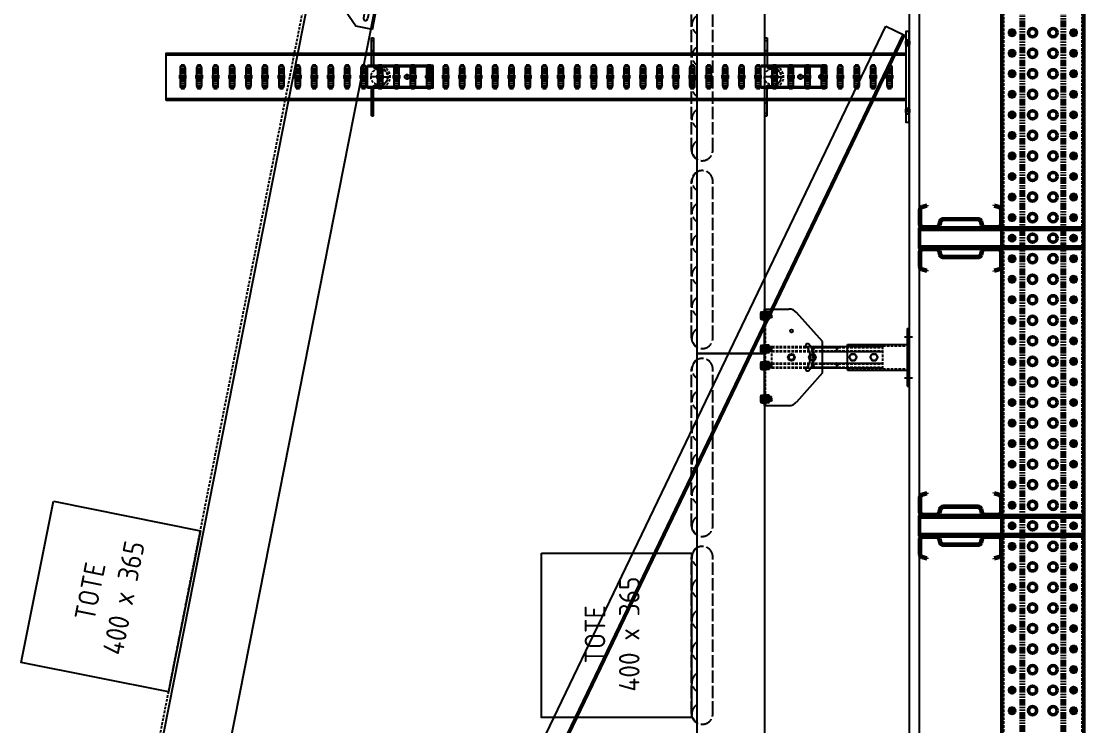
# Model space of a CAD drawing. Header units: millimetres. Extents: x -677815 to 476396, y -125373 to 39000.
# Drawn here: x 396351 to 398939, y -34592 to -32877 of the extents above; entities that cross this region are included whole.
import ezdxf

# ---------------------------------------------------------------- set-up
doc = ezdxf.new("R2010")
doc.units = ezdxf.units.MM
for name, pattern in [('Xref Rapid Pick$0$AM_ISO02W050', [7.5, 6, -1.5]), ('Xref Rapid Pick$0$AM_ISO02W050x2', [3.75, 3, -0.75]), ('Xref Rapid Pick$0$AM_ISO08W050', [18, 12, -1.5, 3, -1.5]), ('Xref Rapid Pick$0$AM_ISO08W050x2', [9, 6, -0.75, 1.5, -0.75]), ('Xref Rapid Pick$0$CENTER', [7, 4, -1, 1, -1]), ('Xref Rapid Pick$0$HIDDEN', [9.525, 6.35, -3.175]), ('Xref Rapid Pick$0$MultiDeck$0$Conveyor - Ground 940 aisles$0$HIDDEN', [9.525, 6.35, -3.175]), ('Xref Rapid Pick$0$P02582 Conveyor Elevations$0$HIDDEN', [9.525, 6.35, -3.175]), ('Xref Rapid Pick$0$PHANTOM2', [31.75, 15.875, -3.175, 3.175, -3.175, 3.175, -3.175])]:
    doc.linetypes.add(name, pattern=pattern)
for name, color, linetype, lineweight in [('AM_BOR', 4, 'Continuous', 25), ('Xref Rapid Pick$0$AM_BOR', 4, 'Continuous', 25), ('Xref Rapid Pick$0$BEAM_SIGMA', 2, 'Continuous', 50), ('Xref Rapid Pick$0$Center', 7, 'Xref Rapid Pick$0$AM_ISO08W050', 50), ('Xref Rapid Pick$0$Conv - Order Out', 5, 'Continuous', 50), ('Xref Rapid Pick$0$Conv- Order In', 1, 'Continuous', 25), ('Xref Rapid Pick$0$Conv- Product Out', 6, 'Continuous', 25), ('Xref Rapid Pick$0$Hidden', 9, 'Xref Rapid Pick$0$AM_ISO02W050', 25), ('Xref Rapid Pick$0$S Cont 2.5', 7, 'Continuous', 50), ('Xref Rapid Pick$0$S Hidden', 9, 'Xref Rapid Pick$0$AM_ISO02W050', 25)]:
    doc.layers.add(name, color=color, linetype=linetype, lineweight=lineweight)
for name, color, linetype in [('Xref Rapid Pick$0$B', 4, 'Continuous'), ('Xref Rapid Pick$0$MultiDeck$0$Conveyor - Ground 940 aisles$0$D', 7, 'Continuous'), ('Xref Rapid Pick$0$MultiDeck$0$Conveyor - Ground 940 aisles$0$H', 7, 'Xref Rapid Pick$0$MultiDeck$0$Conveyor - Ground 940 aisles$0$HIDDEN'), ('Xref Rapid Pick$0$P02582 Conveyor Elevations$0$Conv', 131, 'Continuous'), ('Xref Rapid Pick$0$Tote', 7, 'Continuous')]:
    doc.layers.add(name, color=color, linetype=linetype)
doc.styles.add('Xref Rapid Pick$0$STANDARD', font='ISOCP.SHX')

# ---------------------------------------------------------------- blocks, each defined once
blk = doc.blocks.new('*U794')
at = {"color": 8, "linetype": 'Xref Rapid Pick$0$CENTER'}
for p, q in [((7350, 27), (7350, 20.6)), ((7400, 27), (7400, 20.6)), ((7450, 27), (7450, 20.6)), ((7500, 27), (7500, 20.6)), ((7550, 27), (7550, 20.6)), ((7600, 27), (7600, 20.6)), ((7650, 27), (7650, 20.6)), ((7700, 27), (7700, 20.6)), ((7750, 27), (7750, 20.6)), ((7800, 27), (7800, 20.6)), ((7850, 27), (7850, 20.6)), ((7900, 27), (7900, 20.6)), ((7950, 27), (7950, 20.6)), ((8000, 27), (8000, 20.6)), ((8050, 27), (8050, 20.6)), ((8100, 27), (8100, 20.6)), ((8150, 27), (8150, 20.6)), ((8200, 27), (8200, 20.6)), ((8250, 27), (8250, 20.6)), ((8300, 27), (8300, 20.6)), ((8350, 27), (8350, 20.6)), ((8400, 27), (8400, 20.6)), ((8450, 27), (8450, 20.6)), ((8500, 27), (8500, 20.6)), ((8550, 27), (8550, 20.6)), ((8600, 27), (8600, 20.6)), ((8650, 27), (8650, 20.6)), ((8700, 27), (8700, 20.6)), ((8750, 27), (8750, 20.6)), ((8800, 27), (8800, 20.6)), ((8850, 27), (8850, 20.6)), ((8900, 27), (8900, 20.6)), ((8950, 27), (8950, 20.6)), ((9000, 27), (9000, 20.6)), ((7358.5, 0), (7341.5, 0)), ((7350, -8.5), (7350, 8.5)), ((7408.5, 0), (7391.5, 0)), ((7400, -8.5), (7400, 8.5)), ((7458.5, 0), (7441.5, 0)), ((7450, -8.5), (7450, 8.5)), ((7508.5, 0), (7491.5, 0)), ((7500, -8.5), (7500, 8.5)), ((7558.5, 0), (7541.5, 0)), ((7550, -8.5), (7550, 8.5)), ((7608.5, 0), (7591.5, 0)), ((7600, -8.5), (7600, 8.5)), ((7658.5, 0), (7641.5, 0)), ((7650, -8.5), (7650, 8.5)), ((7708.5, 0), (7691.5, 0)), ((7700, -8.5), (7700, 8.5)), ((7758.5, 0), (7741.5, 0)), ((7750, -8.5), (7750, 8.5)), ((7808.5, 0), (7791.5, 0)), ((7800, -8.5), (7800, 8.5)), ((7858.5, 0), (7841.5, 0)), ((7850, -8.5), (7850, 8.5)), ((7908.5, 0), (7891.5, 0)), ((7900, -8.5), (7900, 8.5)), ((7958.5, 0), (7941.5, 0)), ((7950, -8.5), (7950, 8.5)), ((8008.5, 0), (7991.5, 0)), ((8000, -8.5), (8000, 8.5)), ((8058.5, 0), (8041.5, 0)), ((8050, -8.5), (8050, 8.5)), ((8108.5, 0), (8091.5, 0)), ((8100, -8.5), (8100, 8.5)), ((8158.5, 0), (8141.5, 0)), ((8150, -8.5), (8150, 8.5)), ((8208.5, 0), (8191.5, 0)), ((8200, -8.5), (8200, 8.5)), ((8258.5, 0), (8241.5, 0)), ((8250, -8.5), (8250, 8.5)), ((8308.5, 0), (8291.5, 0)), ((8300, -8.5), (8300, 8.5)), ((8358.5, 0), (8341.5, 0)), ((8350, -8.5), (8350, 8.5)), ((8408.5, 0), (8391.5, 0)), ((8400, -8.5), (8400, 8.5)), ((8458.5, 0), (8441.5, 0)), ((8450, -8.5), (8450, 8.5)), ((8508.5, 0), (8491.5, 0)), ((8500, -8.5), (8500, 8.5)), ((8558.5, 0), (8541.5, 0)), ((8550, -8.5), (8550, 8.5)), ((8608.5, 0), (8591.5, 0)), ((8600, -8.5), (8600, 8.5)), ((8658.5, 0), (8641.5, 0)), ((8650, -8.5), (8650, 8.5)), ((8708.5, 0), (8691.5, 0)), ((8700, -8.5), (8700, 8.5)), ((8758.5, 0), (8741.5, 0)), ((8750, -8.5), (8750, 8.5)), ((8808.5, 0), (8791.5, 0)), ((8800, -8.5), (8800, 8.5)), ((8858.5, 0), (8841.5, 0)), ((8850, -8.5), (8850, 8.5)), ((8908.5, 0), (8891.5, 0)), ((8900, -8.5), (8900, 8.5)), ((8958.5, 0), (8941.5, 0)), ((8950, -8.5), (8950, 8.5)), ((9008.5, 0), (8991.5, 0)), ((9000, -8.5), (9000, 8.5)), ((7358.5, -150), (7341.5, -150)), ((7350, -158.5), (7350, -141.5)), ((7408.5, -150), (7391.5, -150)), ((7400, -158.5), (7400, -141.5)), ((7458.5, -150), (7441.5, -150)), ((7450, -158.5), (7450, -141.5)), ((7508.5, -150), (7491.5, -150)), ((7500, -158.5), (7500, -141.5)), ((7558.5, -150), (7541.5, -150)), ((7550, -158.5), (7550, -141.5)), ((7608.5, -150), (7591.5, -150)), ((7600, -158.5), (7600, -141.5)), ((7658.5, -150), (7641.5, -150)), ((7650, -158.5), (7650, -141.5)), ((7708.5, -150), (7691.5, -150)), ((7700, -158.5), (7700, -141.5)), ((7758.5, -150), (7741.5, -150)), ((7750, -158.5), (7750, -141.5)), ((7808.5, -150), (7791.5, -150)), ((7800, -158.5), (7800, -141.5)), ((7858.5, -150), (7841.5, -150)), ((7850, -158.5), (7850, -141.5)), ((7908.5, -150), (7891.5, -150)), ((7900, -158.5), (7900, -141.5)), ((7958.5, -150), (7941.5, -150)), ((7950, -158.5), (7950, -141.5)), ((8008.5, -150), (7991.5, -150)), ((8000, -158.5), (8000, -141.5)), ((8058.5, -150), (8041.5, -150)), ((8050, -158.5), (8050, -141.5)), ((8108.5, -150), (8091.5, -150)), ((8100, -158.5), (8100, -141.5)), ((8158.5, -150), (8141.5, -150)), ((8150, -158.5), (8150, -141.5)), ((8208.5, -150), (8191.5, -150)), ((8200, -158.5), (8200, -141.5)), ((8258.5, -150), (8241.5, -150)), ((8250, -158.5), (8250, -141.5)), ((8308.5, -150), (8291.5, -150)), ((8300, -158.5), (8300, -141.5)), ((8358.5, -150), (8341.5, -150)), ((8350, -158.5), (8350, -141.5)), ((8408.5, -150), (8391.5, -150)), ((8400, -158.5), (8400, -141.5)), ((8458.5, -150), (8441.5, -150)), ((8450, -158.5), (8450, -141.5)), ((8508.5, -150), (8491.5, -150)), ((8500, -158.5), (8500, -141.5)), ((8558.5, -150), (8541.5, -150)), ((8550, -158.5), (8550, -141.5)), ((8608.5, -150), (8591.5, -150)), ((8600, -158.5), (8600, -141.5)), ((8658.5, -150), (8641.5, -150)), ((8650, -158.5), (8650, -141.5)), ((8708.5, -150), (8691.5, -150)), ((8700, -158.5), (8700, -141.5)), ((8758.5, -150), (8741.5, -150)), ((8750, -158.5), (8750, -141.5)), ((8808.5, -150), (8791.5, -150)), ((8800, -158.5), (8800, -141.5)), ((8858.5, -150), (8841.5, -150)), ((8850, -158.5), (8850, -141.5)), ((8908.5, -150), (8891.5, -150)), ((8900, -158.5), (8900, -141.5)), ((8958.5, -150), (8941.5, -150)), ((8950, -158.5), (8950, -141.5)), ((9008.5, -150), (8991.5, -150)), ((9000, -158.5), (9000, -141.5)), ((7350, -170.6), (7350, -177)), ((7400, -170.6), (7400, -177)), ((7450, -170.6), (7450, -177)), ((7500, -170.6), (7500, -177)), ((7550, -170.6), (7550, -177)), ((7600, -170.6), (7600, -177)), ((7650, -170.6), (7650, -177)), ((7700, -170.6), (7700, -177)), ((7750, -170.6), (7750, -177)), ((7800, -170.6), (7800, -177)), ((7850, -170.6), (7850, -177)), ((7900, -170.6), (7900, -177)), ((7950, -170.6), (7950, -177)), ((8000, -170.6), (8000, -177)), ((8050, -170.6), (8050, -177)), ((8100, -170.6), (8100, -177)), ((8150, -170.6), (8150, -177)), ((8200, -170.6), (8200, -177)), ((8250, -170.6), (8250, -177)), ((8300, -170.6), (8300, -177)), ((8350, -170.6), (8350, -177)), ((8400, -170.6), (8400, -177)), ((8450, -170.6), (8450, -177)), ((8500, -170.6), (8500, -177)), ((8550, -170.6), (8550, -177)), ((8600, -170.6), (8600, -177)), ((8650, -170.6), (8650, -177)), ((8700, -170.6), (8700, -177)), ((8750, -170.6), (8750, -177)), ((8800, -170.6), (8800, -177)), ((8850, -170.6), (8850, -177)), ((8900, -170.6), (8900, -177)), ((8950, -170.6), (8950, -177)), ((9000, -170.6), (9000, -177))]:
    blk.add_line(p, q, dxfattribs=at)
for p, q in [((32175, 25), (-25, 25)), ((32175, -175), (-25, -175))]:
    blk.add_line(p, q)
at = {"color": 8, "linetype": 'Xref Rapid Pick$0$HIDDEN'}
for p, q in [((32175, 22.6), (-25, 22.6)), ((7343.5, 25), (7343.5, 22.6)), ((7356.5, 25), (7356.5, 22.6)), ((7393.5, 25), (7393.5, 22.6)), ((7406.5, 25), (7406.5, 22.6)), ((7443.5, 25), (7443.5, 22.6)), ((7456.5, 25), (7456.5, 22.6)), ((7493.5, 25), (7493.5, 22.6)), ((7506.5, 25), (7506.5, 22.6)), ((7543.5, 25), (7543.5, 22.6)), ((7556.5, 25), (7556.5, 22.6)), ((7593.5, 25), (7593.5, 22.6)), ((7606.5, 25), (7606.5, 22.6)), ((7643.5, 25), (7643.5, 22.6)), ((7656.5, 25), (7656.5, 22.6)), ((7693.5, 25), (7693.5, 22.6)), ((7706.5, 25), (7706.5, 22.6)), ((7743.5, 25), (7743.5, 22.6)), ((7756.5, 25), (7756.5, 22.6)), ((7793.5, 25), (7793.5, 22.6)), ((7806.5, 25), (7806.5, 22.6)), ((7843.5, 25), (7843.5, 22.6)), ((7856.5, 25), (7856.5, 22.6)), ((7893.5, 25), (7893.5, 22.6)), ((7906.5, 25), (7906.5, 22.6)), ((7943.5, 25), (7943.5, 22.6)), ((7956.5, 25), (7956.5, 22.6)), ((7993.5, 25), (7993.5, 22.6)), ((8006.5, 25), (8006.5, 22.6)), ((8043.5, 25), (8043.5, 22.6)), ((8056.5, 25), (8056.5, 22.6)), ((8093.5, 25), (8093.5, 22.6)), ((8106.5, 25), (8106.5, 22.6)), ((8143.5, 25), (8143.5, 22.6)), ((8156.5, 25), (8156.5, 22.6)), ((8193.5, 25), (8193.5, 22.6)), ((8206.5, 25), (8206.5, 22.6)), ((8243.5, 25), (8243.5, 22.6)), ((8256.5, 25), (8256.5, 22.6)), ((8293.5, 25), (8293.5, 22.6)), ((8306.5, 25), (8306.5, 22.6)), ((8343.5, 25), (8343.5, 22.6)), ((8356.5, 25), (8356.5, 22.6)), ((8393.5, 25), (8393.5, 22.6)), ((8406.5, 25), (8406.5, 22.6)), ((8443.5, 25), (8443.5, 22.6)), ((8456.5, 25), (8456.5, 22.6)), ((8493.5, 25), (8493.5, 22.6)), ((8506.5, 25), (8506.5, 22.6)), ((8543.5, 25), (8543.5, 22.6)), ((8556.5, 25), (8556.5, 22.6)), ((8593.5, 25), (8593.5, 22.6)), ((8606.5, 25), (8606.5, 22.6)), ((8643.5, 25), (8643.5, 22.6)), ((8656.5, 25), (8656.5, 22.6)), ((8693.5, 25), (8693.5, 22.6)), ((8706.5, 25), (8706.5, 22.6)), ((8743.5, 25), (8743.5, 22.6)), ((8756.5, 25), (8756.5, 22.6)), ((8793.5, 25), (8793.5, 22.6)), ((8806.5, 25), (8806.5, 22.6)), ((8843.5, 25), (8843.5, 22.6)), ((8856.5, 25), (8856.5, 22.6)), ((8893.5, 25), (8893.5, 22.6)), ((8906.5, 25), (8906.5, 22.6)), ((8943.5, 25), (8943.5, 22.6)), ((8956.5, 25), (8956.5, 22.6)), ((8993.5, 25), (8993.5, 22.6)), ((9006.5, 25), (9006.5, 22.6)), ((32175, -172.6), (-25, -172.6)), ((7343.5, -172.6), (7343.5, -175)), ((7356.5, -172.6), (7356.5, -175)), ((7393.5, -172.6), (7393.5, -175)), ((7406.5, -172.6), (7406.5, -175)), ((7443.5, -172.6), (7443.5, -175)), ((7456.5, -172.6), (7456.5, -175)), ((7493.5, -172.6), (7493.5, -175)), ((7506.5, -172.6), (7506.5, -175)), ((7543.5, -172.6), (7543.5, -175)), ((7556.5, -172.6), (7556.5, -175)), ((7593.5, -172.6), (7593.5, -175)), ((7606.5, -172.6), (7606.5, -175)), ((7643.5, -172.6), (7643.5, -175)), ((7656.5, -172.6), (7656.5, -175)), ((7693.5, -172.6), (7693.5, -175)), ((7706.5, -172.6), (7706.5, -175)), ((7743.5, -172.6), (7743.5, -175)), ((7756.5, -172.6), (7756.5, -175)), ((7793.5, -172.6), (7793.5, -175)), ((7806.5, -172.6), (7806.5, -175)), ((7843.5, -172.6), (7843.5, -175)), ((7856.5, -172.6), (7856.5, -175)), ((7893.5, -172.6), (7893.5, -175)), ((7906.5, -172.6), (7906.5, -175)), ((7943.5, -172.6), (7943.5, -175)), ((7956.5, -172.6), (7956.5, -175)), ((7993.5, -172.6), (7993.5, -175)), ((8006.5, -172.6), (8006.5, -175)), ((8043.5, -172.6), (8043.5, -175)), ((8056.5, -172.6), (8056.5, -175)), ((8093.5, -172.6), (8093.5, -175)), ((8106.5, -172.6), (8106.5, -175)), ((8143.5, -172.6), (8143.5, -175)), ((8156.5, -172.6), (8156.5, -175)), ((8193.5, -172.6), (8193.5, -175)), ((8206.5, -172.6), (8206.5, -175)), ((8243.5, -172.6), (8243.5, -175)), ((8256.5, -172.6), (8256.5, -175)), ((8293.5, -172.6), (8293.5, -175)), ((8306.5, -172.6), (8306.5, -175)), ((8343.5, -172.6), (8343.5, -175)), ((8356.5, -172.6), (8356.5, -175)), ((8393.5, -172.6), (8393.5, -175)), ((8406.5, -172.6), (8406.5, -175)), ((8443.5, -172.6), (8443.5, -175)), ((8456.5, -172.6), (8456.5, -175)), ((8493.5, -172.6), (8493.5, -175)), ((8506.5, -172.6), (8506.5, -175)), ((8543.5, -172.6), (8543.5, -175)), ((8556.5, -172.6), (8556.5, -175)), ((8593.5, -172.6), (8593.5, -175)), ((8606.5, -172.6), (8606.5, -175)), ((8643.5, -172.6), (8643.5, -175)), ((8656.5, -172.6), (8656.5, -175)), ((8693.5, -172.6), (8693.5, -175)), ((8706.5, -172.6), (8706.5, -175)), ((8743.5, -172.6), (8743.5, -175)), ((8756.5, -172.6), (8756.5, -175)), ((8793.5, -172.6), (8793.5, -175)), ((8806.5, -172.6), (8806.5, -175)), ((8843.5, -172.6), (8843.5, -175)), ((8856.5, -172.6), (8856.5, -175)), ((8893.5, -172.6), (8893.5, -175)), ((8906.5, -172.6), (8906.5, -175)), ((8943.5, -172.6), (8943.5, -175)), ((8956.5, -172.6), (8956.5, -175)), ((8993.5, -172.6), (8993.5, -175)), ((9006.5, -172.6), (9006.5, -175))]:
    blk.add_line(p, q, dxfattribs=at)
at = {"color": 9, "linetype": 'Xref Rapid Pick$0$PHANTOM2'}
for p, q in [((32175, -22.5), (-25, -22.5)), ((32175, -27.9), (-25, -27.9)), ((32175, -122.1), (-25, -122.1)), ((32175, -127.5), (-25, -127.5))]:
    blk.add_line(p, q, dxfattribs=at)
at = {"extrusion": (0, 0, -1)}
for centre in [(-7350, 0), (-7400, 0), (-7450, 0), (-7500, 0), (-7550, 0), (-7600, 0), (-7650, 0), (-7700, 0), (-7750, 0), (-7800, 0), (-7850, 0), (-7900, 0), (-7950, 0), (-8000, 0), (-8050, 0), (-8100, 0), (-8150, 0), (-8200, 0), (-8250, 0), (-8300, 0), (-8350, 0), (-8400, 0), (-8450, 0), (-8500, 0), (-8550, 0), (-8600, 0), (-8650, 0), (-8700, 0), (-8750, 0), (-8800, 0), (-8850, 0), (-8900, 0), (-8950, 0), (-9000, 0)]:
    blk.add_circle(centre, 6.5, dxfattribs=at)
for centre, radius in [((7350, -50), 10), ((7400, -50), 10), ((7450, -50), 10), ((7500, -50), 10), ((7550, -50), 10), ((7600, -50), 10), ((7650, -50), 10), ((7700, -50), 10), ((7750, -50), 10), ((7800, -50), 10), ((7850, -50), 10), ((7900, -50), 10), ((7950, -50), 10), ((8000, -50), 10), ((8050, -50), 10), ((8100, -50), 10), ((8150, -50), 10), ((8200, -50), 10), ((8250, -50), 10), ((8300, -50), 10), ((8350, -50), 10), ((8400, -50), 10), ((8450, -50), 10), ((8500, -50), 10), ((8550, -50), 10), ((8600, -50), 10), ((8650, -50), 10), ((8700, -50), 10), ((8750, -50), 10), ((8800, -50), 10), ((8850, -50), 10), ((8900, -50), 10), ((8950, -50), 10), ((9000, -50), 10), ((7350, -100), 10), ((7400, -100), 10), ((7450, -100), 10), ((7500, -100), 10), ((7550, -100), 10), ((7600, -100), 10), ((7650, -100), 10), ((7700, -100), 10), ((7750, -100), 10), ((7800, -100), 10), ((7850, -100), 10), ((7900, -100), 10), ((7950, -100), 10), ((8000, -100), 10), ((8050, -100), 10), ((8100, -100), 10), ((8150, -100), 10), ((8200, -100), 10), ((8250, -100), 10), ((8300, -100), 10), ((8350, -100), 10), ((8400, -100), 10), ((8450, -100), 10), ((8500, -100), 10), ((8550, -100), 10), ((8600, -100), 10), ((8650, -100), 10), ((8700, -100), 10), ((8750, -100), 10), ((8800, -100), 10), ((8850, -100), 10), ((8900, -100), 10), ((8950, -100), 10), ((9000, -100), 10), ((7350, -150), 6.5), ((7400, -150), 6.5), ((7450, -150), 6.5), ((7500, -150), 6.5), ((7550, -150), 6.5), ((7600, -150), 6.5), ((7650, -150), 6.5), ((7700, -150), 6.5), ((7750, -150), 6.5), ((7800, -150), 6.5), ((7850, -150), 6.5), ((7900, -150), 6.5), ((7950, -150), 6.5), ((8000, -150), 6.5), ((8050, -150), 6.5), ((8100, -150), 6.5), ((8150, -150), 6.5), ((8200, -150), 6.5), ((8250, -150), 6.5), ((8300, -150), 6.5), ((8350, -150), 6.5), ((8400, -150), 6.5), ((8450, -150), 6.5), ((8500, -150), 6.5), ((8550, -150), 6.5), ((8600, -150), 6.5), ((8650, -150), 6.5), ((8700, -150), 6.5), ((8750, -150), 6.5), ((8800, -150), 6.5), ((8850, -150), 6.5), ((8900, -150), 6.5), ((8950, -150), 6.5), ((9000, -150), 6.5)]:
    blk.add_circle(centre, radius)
blk = doc.blocks.new('Xref Rapid Pick$0$RK1223 sv')
at = {"color": 8, "linetype": 'Xref Rapid Pick$0$CENTER'}
for p, q in [((25, 27), (25, 20.6)), ((-2, 0), (4.4, 0)), ((18, -50), (24.4, -50)), ((18, -100), (24.4, -100)), ((-2, -150), (4.4, -150)), ((25, -177), (25, -170.6))]:
    blk.add_line(p, q, dxfattribs=at)
for p, q in [((0, 17.1), (0, -16.5)), ((2.4, 17.1), (2.4, -16.5)), ((44.2, 25), (7.9, 25)), ((44.2, 22.6), (7.9, 22.6)), ((52.7, 6.9), (49.6, 18.5)), ((55, 7.6), (51.9, 19.1)), ((55, 7.6), (52.7, 6.9)), ((5.9, -24.1), (15.6, -26.7)), ((6.5, -21.8), (16.2, -24.4)), ((20, -32.5), (20, -117.5)), ((22.4, -32.5), (22.4, -117.5)), ((5.9, -125.9), (15.6, -123.3)), ((6.5, -128.2), (16.2, -125.6)), ((0, -167.1), (0, -133.5)), ((2.4, -167.1), (2.4, -133.5)), ((44.2, -172.6), (7.9, -172.6)), ((44.2, -175), (7.9, -175)), ((52.7, -156.9), (49.6, -168.5)), ((55, -157.6), (51.9, -169.1)), ((55, -157.6), (52.7, -156.9))]:
    blk.add_line(p, q)
at = {"color": 8, "linetype": 'Xref Rapid Pick$0$HIDDEN'}
for p, q in [((2.4, 6.5), (0, 6.5)), ((18.5, 22.6), (18.5, 25)), ((31.5, 22.6), (31.5, 25)), ((2.4, -6.5), (0, -6.5)), ((22.4, -40), (20, -40)), ((22.4, -60), (20, -60)), ((22.4, -90), (20, -90)), ((22.4, -110), (20, -110)), ((2.4, -143.5), (0, -143.5)), ((2.4, -156.5), (0, -156.5)), ((18.5, -172.6), (18.5, -175)), ((31.5, -172.6), (31.5, -175))]:
    blk.add_line(p, q, dxfattribs=at)
for centre, radius, start, end in [((7.9, 17.1), 7.9, 90, 180), ((7.9, 17.1), 5.5, 90, 180), ((44.2, 17.1), 7.9, 15, 90), ((44.2, 17.1), 5.5, 15, 90), ((7.9, -16.5), 7.9, 180, 255), ((7.9, -16.5), 5.5, 180, 255), ((14, -32.5), 8.4, 0, 75), ((14, -32.5), 6, 0, 75), ((7.9, -133.5), 7.9, 105, 180), ((7.9, -133.5), 5.5, 105, 180), ((14, -117.5), 6, 285, 360), ((14, -117.5), 8.4, 285, 360), ((7.9, -167.1), 7.9, 180, 270), ((7.9, -167.1), 5.5, 180, 270), ((44.2, -167.1), 5.5, 270, 345), ((44.2, -167.1), 7.9, 270, 345)]:
    blk.add_arc(centre, radius, start, end)
blk = doc.blocks.new('*U791')
at = {"layer": 'Xref Rapid Pick$0$BEAM_SIGMA'}
blk.add_blockref('Xref Rapid Pick$0$RK1223 sv', (0, 0), dxfattribs=at)
blk = doc.blocks.new('Xref Rapid Pick$0$A$C3945242F')
at = {"layer": 'Xref Rapid Pick$0$S Cont 2.5'}
for p, q in [((0, 400), (0, 0)), ((50, 400), (0, 400)), ((50, 0), (50, 400)), ((0, 0), (50, 0))]:
    blk.add_line(p, q, dxfattribs=at)
at = {"layer": 'Xref Rapid Pick$0$S Hidden', "linetype": 'Xref Rapid Pick$0$AM_ISO02W050x2', "lineweight": 50}
for p, q in [((4, 400), (4, 0)), ((46, 0), (46, 400))]:
    blk.add_line(p, q, dxfattribs=at)
blk = doc.blocks.new('*U883')
at = {"xscale": -1}
blk.add_blockref('*U791', (-25, 159.5), dxfattribs=at)
blk.add_blockref('*U791', (25, 159.5))
at = {"layer": 'Xref Rapid Pick$0$AM_BOR'}
blk.add_blockref('Xref Rapid Pick$0$A$C3945242F', (-25, -215.5), dxfattribs=at)
blk = doc.blocks.new('*U884')
at = {"layer": 'Xref Rapid Pick$0$B', "color": 0, "linetype": 'ByBlock', "lineweight": -2, "transparency": 16777216}
for p in [(7700, 0), (8400, 0)]:
    blk.add_blockref('*U883', p, dxfattribs=at)
blk = doc.blocks.new('Xref Rapid Pick$0$Tote side 400 x 365')
at = {"layer": 'Xref Rapid Pick$0$Tote'}
blk.add_lwpolyline([(500, 365), (500, 0), (100, 0), (100, 365)], close=True, dxfattribs=at)
at = {"layer": 'Xref Rapid Pick$0$Tote', "insert": (124.2, 259.8), "char_height": 50, "attachment_point": 1, "style": 'Xref Rapid Pick$0$STANDARD'}
blk.add_mtext_dynamic_manual_height_columns('\\pi107.5;TOTE\\P\\pi38.967;400 x 365', width=355.005, gutter_width=12.5, heights=[0], dxfattribs=at)
blk = doc.blocks.new('Xref Rapid Pick$0$9405 End Pulley')
blk.add_circle((-62, -52.3), 50.8)
at = {"layer": 'Xref Rapid Pick$0$P02582 Conveyor Elevations$0$Conv', "color": 0}
for p, q in [((-225.4, -125.8), (-112.4, -11.5)), ((0, -11.5), (-112.4, -11.5)), ((0, -167.1), (0, -11.5)), ((-225.4, -167.1), (-225.4, -125.8)), ((-187, -140.5), (-202.4, -140.5)), ((-187, -150.5), (-202.4, -150.5)), ((-91.7, -140.5), (-107.1, -140.5)), ((-91.7, -150.5), (-107.1, -150.5)), ((-225.4, -167.1), (0, -167.1))]:
    blk.add_line(p, q, dxfattribs=at)
for centre, radius in [((-82.9, -26.9), 5), ((-41.2, -26.9), 5), ((-62, -52.3), 12.7), ((-97.5, -68.3), 6.5)]:
    blk.add_circle(centre, radius, dxfattribs=at)
for centre, start, end in [((-202.4, -145.5), 90, 270), ((-187, -145.5), 270, 90), ((-107.1, -145.5), 90, 270), ((-91.7, -145.5), 270, 90)]:
    blk.add_arc(centre, 5, start, end, dxfattribs=at)
blk = doc.blocks.new('*U851')
at = {"layer": 'Xref Rapid Pick$0$Hidden', "linetype": 'Xref Rapid Pick$0$P02582 Conveyor Elevations$0$HIDDEN'}
blk.add_line((476.7, -3273.6), (7.4, 1.1), dxfattribs=at)
at = {"layer": 'Xref Rapid Pick$0$P02582 Conveyor Elevations$0$Conv', "color": 0}
blk.add_lwpolyline([(219.3, -2683), (-161.8, -23.2), (0, 0), (381.2, -2659.8)], close=True, dxfattribs=at)
at = {"xscale": -1, "rotation": 278.1554649566097}
blk.add_blockref('Xref Rapid Pick$0$9405 End Pulley', (0, 0), dxfattribs=at)
blk = doc.blocks.new('*U857')
at = {"linetype": 'Continuous'}
for p, q in [((0, 0), (0, -59.2)), ((0, 0), (235, 0)), ((235, 0), (235, -59.2)), ((79.4, -141.4), (8.5, -78.2)), ((155.6, -141.4), (226.5, -78.2)), ((79.4, -141.4), (155.6, -141.4)), ((91.5, -136.4), (91.5, -287)), ((103.5, -136.4), (103.5, -287)), ((131.5, -136.4), (131.5, -287)), ((143.5, -136.4), (143.5, -287)), ((86.5, -202.5), (148.5, -202.5)), ((86.5, -202.5), (86.5, -347.5)), ((148.5, -202.5), (148.5, -347.5)), ((187.5, -347.5), (47.5, -347.5)), ((47.5, -347.5), (47.5, -352.5)), ((187.5, -352.5), (47.5, -352.5)), ((187.5, -347.5), (187.5, -352.5))]:
    blk.add_line(p, q, dxfattribs=at)
for p, q in [((6.9, 7.5), (6.9, 2)), ((6.9, 2), (25.4, 2)), ((9.2, 9), (11.5, 9)), ((11.5, 9), (11.5, 2)), ((11.5, 9), (20.8, 9)), ((20.8, 9), (20.8, 2)), ((20.8, 9), (23.1, 9)), ((25.4, 7.5), (25.4, 2)), ((88, 7.5), (88, 2)), ((88, 2), (106.5, 2)), ((90.3, 9), (92.6, 9)), ((92.6, 9), (92.6, 2)), ((92.6, 9), (101.8, 9)), ((101.8, 9), (101.8, 2)), ((101.8, 9), (104.2, 9)), ((106.5, 7.5), (106.5, 2)), ((128.5, 7.5), (128.5, 2)), ((128.5, 2), (147, 2)), ((130.8, 9), (133.2, 9)), ((133.2, 9), (133.2, 2)), ((133.2, 9), (142.4, 9)), ((142.4, 9), (142.4, 2)), ((142.4, 9), (144.7, 9)), ((147, 7.5), (147, 2)), ((209.6, 7.5), (209.6, 2)), ((209.6, 2), (228.1, 2)), ((211.9, 9), (214.2, 9)), ((214.2, 9), (214.2, 2)), ((214.2, 9), (223.5, 9)), ((223.5, 9), (223.5, 2)), ((223.5, 9), (225.8, 9)), ((228.1, 7.5), (228.1, 2)), ((117.5, -109.3), (111.1, -113)), ((111.1, -113), (111.1, -120.4)), ((111.1, -120.4), (117.5, -124.1)), ((123.9, -113), (117.5, -109.3)), ((117.5, -124.1), (123.9, -120.4)), ((123.9, -120.4), (123.9, -113))]:
    blk.add_line(p, q)
at = {"linetype": 'Xref Rapid Pick$0$CENTER'}
for p, q in [((67.5, -340.7), (67.5, -362.3)), ((167.5, -340.7), (167.5, -362.3))]:
    blk.add_line(p, q, dxfattribs=at)
for points in [[(111.1, -69.4), (117.5, -73.1), (123.9, -69.4), (123.9, -62), (117.5, -58.3), (111.1, -62)], [(109.5, -220.1), (117.5, -224.7), (125.5, -220.1), (125.5, -210.9), (117.5, -206.3), (109.5, -210.9)], [(109.5, -271.1), (117.5, -275.7), (125.5, -271.1), (125.5, -261.9), (117.5, -257.3), (109.5, -261.9)]]:
    blk.add_lwpolyline(points, close=True)
for centre, radius in [((117.5, -65.7), 8.4), ((117.5, -65.7), 6.4), ((117.5, -116.7), 8.4), ((117.5, -116.7), 6.4), ((117.5, -215.5), 8), ((117.5, -266.5), 8)]:
    blk.add_circle(centre, radius)
at = {"linetype": 'Continuous'}
blk.add_circle((181.8, -65.7), 3.6, dxfattribs=at)
for centre, radius, start, end in [((9.2, 6.5), 2.53, 23.991, 156.009), ((16.1, 1.1), 7.86, 54.0166, 125.9834), ((23.1, 6.5), 2.53, 23.991, 156.009), ((90.3, 6.5), 2.53, 23.991, 156.009), ((97.2, 1.1), 7.86, 54.0166, 125.9834), ((104.2, 6.5), 2.53, 23.991, 156.009), ((130.8, 6.5), 2.53, 23.991, 156.009), ((137.8, 1.1), 7.86, 54.0166, 125.9834), ((144.7, 6.5), 2.53, 23.991, 156.009), ((211.9, 6.5), 2.53, 23.991, 156.009), ((218.8, 1.1), 7.86, 54.0166, 125.9834), ((225.8, 6.5), 2.53, 23.991, 156.009)]:
    blk.add_arc(centre, radius, start, end)
for centre, radius, start, end in [((25.4, -59.2), 25.4, 180, 228.2691), ((209.6, -59.2), 25.4, 311.7309, 0), ((88.7, -104.7), 4.4, 45, 225), ((117.5, -75.9), 36.4, 225, 270), ((117.5, -75.9), 36.4, 270, 315), ((146.3, -104.7), 4.4, 315, 135), ((116.3, -77.6), 43.1, 224.5473, 271.6144), ((118.7, -77.6), 43.1, 268.3856, 315.4527)]:
    blk.add_arc(centre, radius, start, end, dxfattribs=at)
at = {"layer": 'Xref Rapid Pick$0$Hidden', "linetype": 'Xref Rapid Pick$0$HIDDEN'}
for p, q in [((11.1, -17), (11.1, 2)), ((12.1, -18), (12.1, 2)), ((20.1, -18), (20.1, 2)), ((21.1, -17), (21.1, 2)), ((92.2, -17), (92.2, 2)), ((93.2, -18), (93.2, 2)), ((101.2, -18), (101.2, 2)), ((102.2, -17), (102.2, 2)), ((132.8, -17), (132.8, 2)), ((133.8, -18), (133.8, 2)), ((141.8, -18), (141.8, 2)), ((142.8, -17), (142.8, 2)), ((213.8, -17), (213.8, 2)), ((214.8, -18), (214.8, 2)), ((222.8, -18), (222.8, 2)), ((223.8, -17), (223.8, 2)), ((0, -3), (235, -3)), ((12.1, -18), (11.1, -17)), ((11.1, -17), (21.1, -17)), ((12.1, -18), (20.1, -18)), ((20.1, -18), (21.1, -17)), ((91.5, -18), (91.5, -158.8)), ((91.5, -18), (143.5, -18)), ((92.2, -17), (102.2, -17)), ((93.2, -18), (92.2, -17)), ((93.2, -18), (101.2, -18)), ((93.5, -18), (93.5, -287)), ((101.2, -18), (102.2, -17)), ((101.5, -18), (101.5, -287)), ((103.5, -18), (103.5, -158.8)), ((131.5, -18), (131.5, -158.8)), ((132.8, -17), (142.8, -17)), ((133.8, -18), (132.8, -17)), ((133.5, -18), (133.5, -287)), ((133.8, -18), (141.8, -18)), ((141.5, -18), (141.5, -287)), ((141.8, -18), (142.8, -17)), ((143.5, -18), (143.5, -158.8)), ((213.8, -17), (223.8, -17)), ((214.8, -18), (213.8, -17)), ((214.8, -18), (222.8, -18)), ((222.8, -18), (223.8, -17)), ((91.5, -128), (91.5, -173)), ((93.5, -128), (93.5, -173)), ((96.5, -118), (138.5, -118)), ((96.5, -120), (138.5, -120)), ((141.5, -128), (141.5, -173)), ((143.5, -128), (143.5, -173)), ((91.5, -142), (91.5, -287)), ((103.5, -142), (103.5, -287)), ((131.5, -142), (131.5, -287)), ((143.5, -142), (143.5, -287)), ((96.5, -176), (98.5, -176)), ((98.5, -178), (96.5, -178)), ((101.5, -170), (101.5, -173)), ((101.5, -170), (103.5, -170)), ((103.5, -170), (103.5, -173)), ((131.5, -170), (131.5, -173)), ((131.5, -170), (133.5, -170)), ((133.5, -170), (131.5, -170)), ((133.5, -170), (133.5, -173)), ((133.5, -170), (133.5, -173)), ((138.5, -176), (136.5, -176)), ((136.5, -178), (138.5, -178)), ((89.5, -202.5), (89.5, -347.5)), ((145.5, -202.5), (145.5, -347.5)), ((143.5, -287), (91.5, -287))]:
    blk.add_line(p, q, dxfattribs=at)
at = {"layer": 'Xref Rapid Pick$0$Hidden', "linetype": 'Xref Rapid Pick$0$CENTER'}
for p, q in [((16.1, 10.6), (16.1, -9.3)), ((97.2, -8.6), (97.2, 11.3)), ((97.2, 10.6), (97.2, -9.3)), ((137.8, -8.6), (137.8, 11.3)), ((218.8, -8.6), (218.8, 11.3))]:
    blk.add_line(p, q, dxfattribs=at)
at = {"layer": 'Xref Rapid Pick$0$Hidden'}
for p, q in [((16.1, 8.6), (16.1, -11.3)), ((97.2, 8.6), (97.2, -11.3)), ((137.8, 8.6), (137.8, -11.3)), ((218.8, 8.6), (218.8, -11.3))]:
    blk.add_line(p, q, dxfattribs=at)
for points in [[(6.9, -5), (4.9, -3)], [(27.4, -3), (4.9, -3)], [(25.4, -5), (6.9, -5)], [(6.9, -10.5), (6.9, -5)], [(23.1, -12), (20.8, -12), (11.5, -12), (9.2, -12)], [(11.5, -12), (11.5, -5)], [(20.8, -12), (20.8, -5)], [(27.4, -3), (25.4, -5)], [(25.4, -10.5), (25.4, -5)], [(88, -5), (86, -3)], [(108.5, -3), (86, -3)], [(106.5, -5), (88, -5)], [(88, -10.5), (88, -5)], [(104.2, -12), (101.8, -12), (92.6, -12), (90.3, -12)], [(92.6, -12), (92.6, -5)], [(101.8, -12), (101.8, -5)], [(108.5, -3), (106.5, -5)], [(106.5, -10.5), (106.5, -5)], [(128.5, -5), (126.5, -3)], [(149, -3), (126.5, -3)], [(147, -5), (128.5, -5)], [(128.5, -10.5), (128.5, -5)], [(144.7, -12), (142.4, -12), (133.2, -12), (130.8, -12)], [(133.2, -12), (133.2, -5)], [(142.4, -12), (142.4, -5)], [(149, -3), (147, -5)], [(147, -10.5), (147, -5)], [(209.6, -5), (207.6, -3)], [(230.1, -3), (207.6, -3)], [(228.1, -5), (209.6, -5)], [(209.6, -10.5), (209.6, -5)], [(225.8, -12), (223.5, -12), (214.2, -12), (211.9, -12)], [(214.2, -12), (214.2, -5)], [(223.5, -12), (223.5, -5)], [(230.1, -3), (228.1, -5)], [(228.1, -10.5), (228.1, -5)]]:
    blk.add_lwpolyline(points, dxfattribs=at)
for centre, radius, start, end in [((9.2, -9.5), 2.53, 203.991, 336.009), ((16.1, -4.1), 7.86, 234.0166, 305.9834), ((23.1, -9.5), 2.53, 203.991, 336.009), ((90.3, -9.5), 2.53, 203.991, 336.009), ((97.2, -4.1), 7.86, 234.0166, 305.9834), ((104.2, -9.5), 2.53, 203.991, 336.009), ((130.8, -9.5), 2.53, 203.991, 336.009), ((137.8, -4.1), 7.86, 234.0166, 305.9834), ((144.7, -9.5), 2.53, 203.991, 336.009), ((211.9, -9.5), 2.53, 203.991, 336.009), ((218.8, -4.1), 7.86, 234.0166, 305.9834), ((225.8, -9.5), 2.53, 203.991, 336.009)]:
    blk.add_arc(centre, radius, start, end, dxfattribs=at)
at = {"layer": 'Xref Rapid Pick$0$Hidden', "linetype": 'Xref Rapid Pick$0$HIDDEN'}
for centre, radius, start, end in [((96.5, -123), 5, 90, 180), ((96.5, -123), 3, 90, 180), ((138.5, -123), 5, 0, 90), ((138.5, -123), 3, 0, 90), ((96.5, -173), 5, 180, 270), ((96.5, -173), 5, 180, 270), ((96.5, -173), 3, 180, 270), ((98.5, -173), 3, 270, 0), ((98.5, -173), 5, 270, 0), ((136.5, -173), 5, 180, 270), ((136.5, -173), 3, 180, 270), ((138.5, -173), 5, 270, 0), ((138.5, -173), 3, 270, 0)]:
    blk.add_arc(centre, radius, start, end, dxfattribs=at)
blk = doc.blocks.new('*U859')
blk.add_lwpolyline([(0, 0), (3657.6, 0), (3657.6, -163.5), (0, -163.5)], close=True)
at = {"layer": 'Xref Rapid Pick$0$Hidden', "ltscale": 5}
for p, q in [((2781.3, 14), (3162.3, 14)), ((3238.5, 14), (3619.5, 14)), ((2781.3, -38), (3162.3, -38)), ((3238.5, -38), (3619.5, -38))]:
    blk.add_line(p, q, dxfattribs=at)
for centre, radius, start, end in [((2781.3, -12), 26, 90, 270), ((2781.3, -12), 25, 28.6854, 151.3146), ((2857.5, -12), 25, 28.6854, 151.3146), ((2933.7, -12), 25, 28.6854, 151.3146), ((3009.9, -12), 25, 28.6854, 151.3146), ((3086.1, -12), 25, 28.6854, 151.3146), ((3162.3, -12), 25, 28.6854, 151.3146), ((3162.3, -12), 26, 270, 90), ((3238.5, -12), 26, 90, 270), ((3238.5, -12), 25, 28.6854, 151.3146), ((3314.7, -12), 25, 28.6854, 151.3146), ((3390.9, -12), 25, 28.6854, 151.3146), ((3467.1, -12), 25, 28.6854, 151.3146), ((3543.3, -12), 25, 28.6854, 151.3146), ((3619.5, -12), 25, 28.6854, 151.3146), ((3619.5, -12), 26, 270, 90)]:
    blk.add_arc(centre, radius, start, end, dxfattribs=at)
blk = doc.blocks.new('*U860')
blk.add_lwpolyline([(0, 0), (1371.6, 0), (1371.6, -163.5), (0, -163.5)], close=True)
at = {"layer": 'Xref Rapid Pick$0$Hidden', "ltscale": 5}
for p, q in [((38.1, 14), (419.1, 14)), ((495.3, 14), (876.3, 14)), ((952.5, 14), (1333.5, 14)), ((38.1, -38), (419.1, -38)), ((495.3, -38), (876.3, -38)), ((952.5, -38), (1333.5, -38))]:
    blk.add_line(p, q, dxfattribs=at)
for centre, radius, start, end in [((38.1, -12), 26, 90, 270), ((38.1, -12), 25, 28.6854, 151.3146), ((114.3, -12), 25, 28.6854, 151.3146), ((190.5, -12), 25, 28.6854, 151.3146), ((266.7, -12), 25, 28.6854, 151.3146), ((342.9, -12), 25, 28.6854, 151.3146), ((419.1, -12), 25, 28.6854, 151.3146), ((419.1, -12), 26, 270, 90), ((495.3, -12), 26, 90, 270), ((495.3, -12), 25, 28.6854, 151.3146), ((571.5, -12), 25, 28.6854, 151.3146), ((647.7, -12), 25, 28.6854, 151.3146), ((723.9, -12), 25, 28.6854, 151.3146), ((800.1, -12), 25, 28.6854, 151.3146), ((876.3, -12), 25, 28.6854, 151.3146), ((876.3, -12), 26, 270, 90), ((952.5, -12), 26, 90, 270), ((952.5, -12), 25, 28.6854, 151.3146), ((1028.7, -12), 25, 28.6854, 151.3146), ((1104.9, -12), 25, 28.6854, 151.3146), ((1181.1, -12), 25, 28.6854, 151.3146), ((1257.3, -12), 25, 28.6854, 151.3146), ((1333.5, -12), 25, 28.6854, 151.3146), ((1333.5, -12), 26, 270, 90)]:
    blk.add_arc(centre, radius, start, end, dxfattribs=at)
blk = doc.blocks.new('Xref Rapid Pick$0$SLOT (0deg)')
blk.add_lwpolyline([(-21, 6.5, 1), (-21, -6.5), (21, -6.5, 1), (21, 6.5)], format="xyb", close=True)
at = {"layer": 'Xref Rapid Pick$0$Center', "lineweight": 50}
blk.add_line((-30.5, 0), (30.5, 0), dxfattribs=at)
at = {"layer": 'Xref Rapid Pick$0$Center', "linetype": 'Xref Rapid Pick$0$AM_ISO08W050x2', "lineweight": 50}
blk.add_line((0, 9.5), (0, -9.5), dxfattribs=at)
blk = doc.blocks.new('*U869')
for p, q in [((-27.5, 28.5), (27.5, 28.5)), ((-27.5, -131.5), (-27.5, 28.5)), ((-24.5, -131.5), (-24.5, 28.5)), ((24.5, -131.5), (24.5, 28.5)), ((27.5, -131.5), (27.5, 28.5)), ((-95.2, 18.7), (-29.9, 18.7)), ((-95.2, 18.7), (-95.2, 13.7)), ((-95.2, 13.7), (-29.9, 13.7)), ((30, 18.7), (95.2, 18.7)), ((95.2, 13.7), (30, 13.7)), ((95.2, 18.7), (95.2, 13.7)), ((-27.5, -131.5), (27.5, -131.5))]:
    blk.add_line(p, q)
for centre in [(0, -67.5), (0, -118.5)]:
    blk.add_circle(centre, 5.5)
for centre, start, end in [((-29.9, 10.5), 0, 90), ((30, 10.5), 90, 180)]:
    blk.add_arc(centre, 3.2, start, end)
at = {"layer": 'Xref Rapid Pick$0$MultiDeck$0$Conveyor - Ground 940 aisles$0$D', "linetype": 'Xref Rapid Pick$0$MultiDeck$0$Conveyor - Ground 940 aisles$0$HIDDEN'}
for p, q in [((-26.8, 10.5), (-26.8, -1.6)), ((-21.8, 10.5), (-21.8, -1.5)), ((21.8, 10.5), (21.8, -1.5)), ((26.8, 10.5), (26.8, -1.6))]:
    blk.add_line(p, q, dxfattribs=at)
at = {"layer": 'Xref Rapid Pick$0$MultiDeck$0$Conveyor - Ground 940 aisles$0$D'}
for p, q in [((-2, 0), (-21, 0)), ((-1, 0), (1, 0)), ((0, 2), (0, 21)), ((0, -1), (0, 1)), ((2, 0), (21, 0)), ((0, -2), (0, -21)), ((-4, -67.5), (-7.5, -67.5)), ((-2, -67.5), (2, -67.5)), ((0, -63.5), (0, -60)), ((0, -69.5), (0, -65.5)), ((0, -71.5), (0, -75)), ((4, -67.5), (7.5, -67.5)), ((-4, -118.5), (-7.5, -118.5)), ((-2, -118.5), (2, -118.5)), ((0, -114.5), (0, -111)), ((0, -120.5), (0, -116.5)), ((0, -122.5), (0, -126)), ((4, -118.5), (7.5, -118.5))]:
    blk.add_line(p, q, dxfattribs=at)
at = {"layer": 'Xref Rapid Pick$0$MultiDeck$0$Conveyor - Ground 940 aisles$0$D', "linetype": 'Xref Rapid Pick$0$MultiDeck$0$Conveyor - Ground 940 aisles$0$HIDDEN'}
blk.add_circle((0, 0), 20, dxfattribs=at)
for centre, radius, start, end in [((-29.9, 10.5), 8.2, 0, 90), ((30, 10.5), 8.2, 90, 180), ((0, 0), 26.8, 183.5004, 356.4996), ((0, 0), 21.8, 183.8813, 356.1187)]:
    blk.add_arc(centre, radius, start, end, dxfattribs=at)
at = {"layer": 'Xref Rapid Pick$0$MultiDeck$0$Conveyor - Ground 940 aisles$0$H'}
for p, q in [((-88.7, 18.7), (-88.7, 13.7)), ((-63.7, 18.7), (-63.7, 13.7)), ((63.7, 18.7), (63.7, 13.7)), ((88.7, 18.7), (88.7, 13.7))]:
    blk.add_line(p, q, dxfattribs=at)
blk = doc.blocks.new('*U910')
for p, q in [((-52.5, 1808), (-52.5, 8)), ((52.5, 8), (52.5, 1808))]:
    blk.add_line(p, q)
for points in [[(-57.5, 1808), (57.5, 1808), (57.5, 8), (-57.5, 8)], [(-110, 0), (110, 0), (110, 8), (-110, 8)]]:
    blk.add_lwpolyline(points, close=True)
at = {"layer": 'Xref Rapid Pick$0$Center', "linetype": 'Xref Rapid Pick$0$AM_ISO08W050x2', "lineweight": 50}
for p, q in [((-83, -3), (-83, 11)), ((83, -3), (83, 11))]:
    blk.add_line(p, q, dxfattribs=at)
at = {"layer": 'Xref Rapid Pick$0$Hidden'}
for p, q in [((-90, 8), (-90, 0)), ((-76, 8), (-76, 0)), ((76, 8), (76, 0)), ((90, 8), (90, 0))]:
    blk.add_line(p, q, dxfattribs=at)
for name, p in [('Xref Rapid Pick$0$SLOT (0deg)', (0, 1768)), ('Xref Rapid Pick$0$SLOT (0deg)', (0, 1728)), ('Xref Rapid Pick$0$SLOT (0deg)', (0, 1688)), ('Xref Rapid Pick$0$SLOT (0deg)', (0, 1648)), ('Xref Rapid Pick$0$SLOT (0deg)', (0, 1608)), ('Xref Rapid Pick$0$SLOT (0deg)', (0, 1568)), ('Xref Rapid Pick$0$SLOT (0deg)', (0, 1528)), ('Xref Rapid Pick$0$SLOT (0deg)', (0, 1488)), ('Xref Rapid Pick$0$SLOT (0deg)', (0, 1448)), ('Xref Rapid Pick$0$SLOT (0deg)', (0, 1408)), ('Xref Rapid Pick$0$SLOT (0deg)', (0, 1368)), ('Xref Rapid Pick$0$SLOT (0deg)', (0, 1328)), ('*U869', (0, 1289.8)), ('Xref Rapid Pick$0$SLOT (0deg)', (0, 1288)), ('Xref Rapid Pick$0$SLOT (0deg)', (0, 1248)), ('Xref Rapid Pick$0$SLOT (0deg)', (0, 1208)), ('Xref Rapid Pick$0$SLOT (0deg)', (0, 1168)), ('Xref Rapid Pick$0$SLOT (0deg)', (0, 1128)), ('Xref Rapid Pick$0$SLOT (0deg)', (0, 1088)), ('Xref Rapid Pick$0$SLOT (0deg)', (0, 1048)), ('Xref Rapid Pick$0$SLOT (0deg)', (0, 1008)), ('Xref Rapid Pick$0$SLOT (0deg)', (0, 968)), ('Xref Rapid Pick$0$SLOT (0deg)', (0, 928)), ('Xref Rapid Pick$0$SLOT (0deg)', (0, 888)), ('Xref Rapid Pick$0$SLOT (0deg)', (0, 848)), ('Xref Rapid Pick$0$SLOT (0deg)', (0, 808)), ('Xref Rapid Pick$0$SLOT (0deg)', (0, 768)), ('Xref Rapid Pick$0$SLOT (0deg)', (0, 728)), ('Xref Rapid Pick$0$SLOT (0deg)', (0, 688)), ('Xref Rapid Pick$0$SLOT (0deg)', (0, 648)), ('Xref Rapid Pick$0$SLOT (0deg)', (0, 608)), ('Xref Rapid Pick$0$SLOT (0deg)', (0, 568)), ('Xref Rapid Pick$0$SLOT (0deg)', (0, 528)), ('Xref Rapid Pick$0$SLOT (0deg)', (0, 488)), ('Xref Rapid Pick$0$SLOT (0deg)', (0, 448)), ('Xref Rapid Pick$0$SLOT (0deg)', (0, 408)), ('Xref Rapid Pick$0$SLOT (0deg)', (0, 368)), ('*U869', (0, 332.5)), ('Xref Rapid Pick$0$SLOT (0deg)', (0, 328)), ('Xref Rapid Pick$0$SLOT (0deg)', (0, 288)), ('Xref Rapid Pick$0$SLOT (0deg)', (0, 248)), ('Xref Rapid Pick$0$SLOT (0deg)', (0, 208)), ('Xref Rapid Pick$0$SLOT (0deg)', (0, 168)), ('Xref Rapid Pick$0$SLOT (0deg)', (0, 128)), ('Xref Rapid Pick$0$SLOT (0deg)', (0, 88)), ('Xref Rapid Pick$0$SLOT (0deg)', (0, 48))]:
    blk.add_blockref(name, p)
blk = doc.blocks.new('Xref Rapid Pick')
at = {"layer": 'Xref Rapid Pick$0$AM_BOR', "color": 6}
blk.add_lwpolyline([(398536.6, -41930), (398536.6, -9742.7), (398511.6, -9742.7), (398511.6, -41930)], close=True, dxfattribs=at)
at = {"layer": 'Xref Rapid Pick$0$Conv- Product Out'}
for p, q in [((396848.7, -36233.3), (398454.2, -32889.4)), ((398454.2, -32889.4), (398500, -32911.4)), ((398495.9, -32909.4), (396890.4, -36253.3)), ((398500, -32911.4), (396894.5, -36255.3))]:
    blk.add_line(p, q, dxfattribs=at)
at = {"layer": 'Xref Rapid Pick$0$B', "rotation": 90}
blk.add_blockref('*U884', (398721.1, -41805), dxfattribs=at)
at = {"layer": 'Xref Rapid Pick$0$BEAM_SIGMA', "rotation": 90}
blk.add_blockref('*U794', (398761.6, -41905), dxfattribs=at)
at = {"layer": 'Xref Rapid Pick$0$Conv - Order Out', "xscale": -1, "rotation": 356.9999999999998}
blk.add_blockref('*U851', (397084.6, -32643.8), dxfattribs=at)
at = {"layer": 'Xref Rapid Pick$0$Conv- Order In'}
for name, p, rotation in [('*U860', (397995.6, -33685.8), 90.00000000000001), ('*U857', (398159.1, -33812.5), 89.99999999999997), ('*U859', (397995.6, -37343.4), 90.00000000000001)]:
    blk.add_blockref(name, p, dxfattribs=dict(at, rotation=rotation))
at = {"layer": 'Xref Rapid Pick$0$Conv- Product Out', "rotation": 89.99999999999999}
blk.add_blockref('*U910', (398511.6, -33012.4), dxfattribs=at)
at = {"layer": 'Xref Rapid Pick$0$Tote'}
for p, rotation in [((396688.9, -34607.3), 78.68520187502966), ((397981.6, -34671.6), 90)]:
    blk.add_blockref('Xref Rapid Pick$0$Tote side 400 x 365', p, dxfattribs=dict(at, rotation=rotation))

msp = doc.modelspace()

# ---------------------------------------------------------------- block references
at = {"layer": 'AM_BOR'}
msp.add_blockref('Xref Rapid Pick', (0, 0), dxfattribs=at)

doc.saveas('drawing.dxf')
